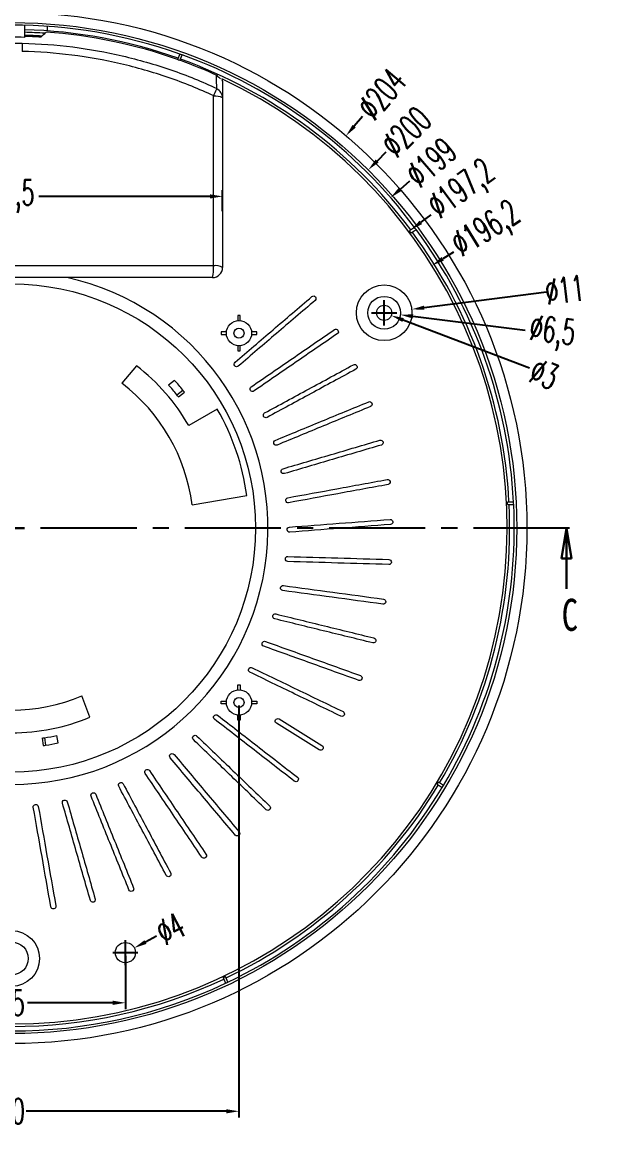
# Model space of a CAD drawing. Header units: inches. Extents: x -1125 to 2189, y 556 to 1115.
# Drawn here: x 1074.5 to 1189.5, y 786.3 to 1005.1 of the extents above; entities that cross this region are included whole.
import ezdxf

# ---------------------------------------------------------------- set-up
doc = ezdxf.new("R2010")
doc.units = ezdxf.units.IN
doc.linetypes.add('CENTER2', pattern=[28.575, 19.05, -3.175, 3.175, -3.175])
doc.styles.add('SLDTEXTSTYLE0', font='TXT', dxfattribs={"width": 0.75})
doc.styles.add('SLDTEXTSTYLE2', font='TXT', dxfattribs={"width": 0.6, "bigfont": 'bigfont'})
doc.dimstyles.new('5', dxfattribs={"dimtxt": 5, "dimasz": 2.5, "dimexe": 1.25, "dimexo": 0.625, "dimtad": 0, "dimtxsty": 'SLDTEXTSTYLE2', "dimcen": 2.5, "dimclrd": 3, "dimclre": 3, "dimclrt": 256, "dimadec": 0, "dimazin": 0, "dimtfac": 1, "dimtofl": 0, "dimtmove": 0, "dimatfit": 3, "dimfxl": 1, "dimarcsym": 0})

# ---------------------------------------------------------------- blocks, each defined once
blk = doc.blocks.new('_CLOSED')
at = {"color": 0, "linetype": 'ByBlock', "lineweight": -2}
for p, q in [((-1, 0.166667), (0, 0)), ((-1, 0.166667), (-1, -0.166667)), ((0, 0), (-1, -0.166667)), ((0, 0), (-1, 0))]:
    blk.add_line(p, q, dxfattribs=at)
blk = doc.blocks.new('*D54')
at = {"color": 3, "lineweight": -2}
for p, q in [((1049.95, 820.38), (1049.95, 809.83)), ((1094.95, 820.38), (1094.95, 809.83)), ((1052.45, 811.08), (1069.33, 811.08)), ((1092.45, 811.08), (1075.58, 811.08))]:
    blk.add_line(p, q, dxfattribs=at)
at = {"color": 3}
for points in [[(1052.45, 811.5), (1052.45, 810.66), (1049.95, 811.08)], [(1092.45, 811.5), (1092.45, 810.66), (1094.95, 811.08)]]:
    blk.add_solid(points, dxfattribs=at)
at = {"layer": 'Defpoints', "color": 0}
for p in [(1049.95, 821), (1094.95, 821), (1094.95, 811.08)]:
    blk.add_point(p, dxfattribs=at)
at = {"insert": (1072.45, 811.08), "char_height": 5, "attachment_point": 5, "style": 'SLDTEXTSTYLE2'}
blk.add_mtext('45', dxfattribs=at)
blk = doc.blocks.new('*D55')
at = {"color": 3, "lineweight": -2}
for p, q in [((1030.7, 967.71), (1030.7, 971.86)), ((1114.2, 967.71), (1114.2, 971.86)), ((1033.2, 970.61), (1067.08, 970.61)), ((1111.7, 970.61), (1077.83, 970.61))]:
    blk.add_line(p, q, dxfattribs=at)
at = {"color": 3}
for points in [[(1033.2, 971.02), (1033.2, 970.19), (1030.7, 970.61)], [(1111.7, 971.02), (1111.7, 970.19), (1114.2, 970.61)]]:
    blk.add_solid(points, dxfattribs=at)
at = {"layer": 'Defpoints', "color": 0}
for p in [(1114.2, 970.61), (1030.7, 967.08), (1114.2, 967.08)]:
    blk.add_point(p, dxfattribs=at)
at = {"insert": (1072.45, 970.61), "char_height": 5, "attachment_point": 5, "style": 'SLDTEXTSTYLE2'}
blk.add_mtext('83,5', dxfattribs=at)
blk = doc.blocks.new('*D58')
at = {"color": 3, "lineweight": -2}
for p, q in [((1027.45, 869.88), (1027.45, 788.37)), ((1117.45, 869.88), (1117.45, 788.37)), ((1029.95, 789.62), (1069.58, 789.62)), ((1114.95, 789.62), (1075.33, 789.62))]:
    blk.add_line(p, q, dxfattribs=at)
at = {"color": 3}
for points in [[(1029.95, 790.03), (1029.95, 789.2), (1027.45, 789.62)], [(1114.95, 790.03), (1114.95, 789.2), (1117.45, 789.62)]]:
    blk.add_solid(points, dxfattribs=at)
at = {"layer": 'Defpoints', "color": 0}
for p in [(1027.45, 870.5), (1117.45, 870.5), (1117.45, 789.62)]:
    blk.add_point(p, dxfattribs=at)
at = {"insert": (1072.45, 789.62), "char_height": 5, "attachment_point": 5, "style": 'SLDTEXTSTYLE2'}
blk.add_mtext('90', dxfattribs=at)
blk = doc.blocks.new('*D61')
at = {"color": 3, "lineweight": -2}
for p, q in [((1141.9, 986.41), (1140.27, 984.51)), ((1072.45, 902.5), (1072.45, 907.5)), ((1069.95, 905), (1074.95, 905))]:
    blk.add_line(p, q, dxfattribs=at)
at = {"color": 3}
blk.add_solid([(1139.96, 984.78), (1140.59, 984.24), (1138.65, 982.6)], dxfattribs=at)
at = {"layer": 'Defpoints', "color": 0}
for p in [(1138.65, 982.6), (1006.26, 827.4)]:
    blk.add_point(p, dxfattribs=at)
at = {"insert": (1145.71, 990.88), "char_height": 5, "attachment_point": 5, "rotation": 49.5345, "style": 'SLDTEXTSTYLE2'}
blk.add_mtext('∅204', dxfattribs=at)
blk = doc.blocks.new('*D62')
at = {"color": 3, "lineweight": -2}
for p, q in [((1146.56, 979.38), (1144.8, 977.61)), ((1072.45, 902.5), (1072.45, 907.5)), ((1069.95, 905), (1074.95, 905))]:
    blk.add_line(p, q, dxfattribs=at)
at = {"color": 3}
blk.add_solid([(1144.51, 977.91), (1145.1, 977.32), (1143.04, 975.84)], dxfattribs=at)
at = {"layer": 'Defpoints', "color": 0}
for p in [(1143.04, 975.84), (1001.87, 834.16)]:
    blk.add_point(p, dxfattribs=at)
at = {"insert": (1150.54, 983.37), "char_height": 5, "attachment_point": 5, "rotation": 45.1045, "style": 'SLDTEXTSTYLE2'}
blk.add_mtext('∅200', dxfattribs=at)
blk = doc.blocks.new('*D63')
at = {"color": 3, "lineweight": -2}
for p, q in [((1151.25, 973.64), (1149.36, 972)), ((1072.45, 902.5), (1072.45, 907.5)), ((1069.95, 905), (1074.95, 905))]:
    blk.add_line(p, q, dxfattribs=at)
at = {"color": 3}
blk.add_solid([(1149.09, 972.32), (1149.64, 971.69), (1147.48, 970.36)], dxfattribs=at)
at = {"layer": 'Defpoints', "color": 0}
for p in [(1147.48, 970.36), (997.43, 839.65)]:
    blk.add_point(p, dxfattribs=at)
at = {"insert": (1155.49, 977.34), "char_height": 5, "attachment_point": 5, "rotation": 41.0605, "style": 'SLDTEXTSTYLE2'}
blk.add_mtext('∅199', dxfattribs=at)
blk = doc.blocks.new('*D64')
at = {"color": 3, "lineweight": -2}
for p, q in [((1155.47, 966.97), (1153.47, 965.48)), ((1072.45, 902.5), (1072.45, 907.5)), ((1069.95, 905), (1074.95, 905))]:
    blk.add_line(p, q, dxfattribs=at)
at = {"color": 3}
blk.add_solid([(1153.22, 965.81), (1153.72, 965.14), (1151.47, 963.98)], dxfattribs=at)
at = {"layer": 'Defpoints', "color": 0}
for p in [(1151.47, 963.98), (993.44, 846.03)]:
    blk.add_point(p, dxfattribs=at)
at = {"insert": (1161.79, 971.68), "char_height": 5, "attachment_point": 5, "rotation": 36.7383, "style": 'SLDTEXTSTYLE2'}
blk.add_mtext('∅197,2', dxfattribs=at)
blk = doc.blocks.new('*D65')
at = {"color": 3, "lineweight": -2}
for p, q in [((1159.92, 959.58), (1157.8, 958.26)), ((1072.45, 902.5), (1072.45, 907.5)), ((1069.95, 905), (1074.95, 905))]:
    blk.add_line(p, q, dxfattribs=at)
at = {"color": 3}
blk.add_solid([(1157.58, 958.61), (1158.02, 957.9), (1155.68, 956.93)], dxfattribs=at)
at = {"layer": 'Defpoints', "color": 0}
for p in [(1155.68, 956.93), (989.23, 853.07)]:
    blk.add_point(p, dxfattribs=at)
at = {"insert": (1166.6, 963.75), "char_height": 5, "attachment_point": 5, "rotation": 31.9643, "style": 'SLDTEXTSTYLE2'}
blk.add_mtext('∅196,2', dxfattribs=at)
blk = doc.blocks.new('*D66')
at = {"color": 3, "lineweight": -2}
for p, q in [((1094.95, 818.5), (1094.95, 823.5)), ((1101.15, 824.27), (1098.93, 823.1)), ((1092.45, 821), (1097.45, 821))]:
    blk.add_line(p, q, dxfattribs=at)
at = {"color": 3}
blk.add_solid([(1098.74, 823.47), (1099.13, 822.73), (1096.72, 821.94)], dxfattribs=at)
at = {"layer": 'Defpoints', "color": 0}
for p in [(1096.72, 821.94), (1093.19, 820.07)]:
    blk.add_point(p, dxfattribs=at)
at = {"insert": (1103.91, 825.72), "char_height": 5, "attachment_point": 5, "rotation": 27.798, "style": 'SLDTEXTSTYLE2'}
blk.add_mtext('∅4', dxfattribs=at)
blk = doc.blocks.new('*D67')
at = {"color": 3, "lineweight": -2}
for p, q in [((1178.37, 951.65), (1154.14, 948.59)), ((1146.2, 945.08), (1146.2, 950.08)), ((1143.7, 947.58), (1148.7, 947.58))]:
    blk.add_line(p, q, dxfattribs=at)
at = {"color": 3}
blk.add_solid([(1154.09, 949), (1154.19, 948.17), (1151.66, 948.27)], dxfattribs=at)
at = {"layer": 'Defpoints', "color": 0}
for p in [(1151.66, 948.27), (1140.75, 946.89)]:
    blk.add_point(p, dxfattribs=at)
at = {"insert": (1181.96, 952.11), "char_height": 5, "attachment_point": 5, "rotation": 7.2124, "style": 'SLDTEXTSTYLE2'}
blk.add_mtext('∅11', dxfattribs=at)
blk = doc.blocks.new('*D68')
at = {"color": 3, "lineweight": -2}
for p, q in [((1146.2, 945.08), (1146.2, 950.08)), ((1143.7, 947.58), (1148.7, 947.58)), ((1174.13, 944.11), (1151.91, 946.87))]:
    blk.add_line(p, q, dxfattribs=at)
at = {"color": 3}
blk.add_solid([(1151.96, 947.29), (1151.86, 946.46), (1149.43, 947.18)], dxfattribs=at)
at = {"layer": 'Defpoints', "color": 0}
for p in [(1142.98, 947.98), (1149.43, 947.18)]:
    blk.add_point(p, dxfattribs=at)
at = {"insert": (1179.47, 943.44), "char_height": 5, "attachment_point": 5, "rotation": 352.9077, "style": 'SLDTEXTSTYLE2'}
blk.add_mtext('∅6,5', dxfattribs=at)
blk = doc.blocks.new('*D69')
at = {"color": 3, "lineweight": -2}
for p, q in [((1146.2, 945.08), (1146.2, 950.08)), ((1143.7, 947.58), (1148.7, 947.58)), ((1174.97, 936.6), (1149.94, 946.15))]:
    blk.add_line(p, q, dxfattribs=at)
at = {"color": 3}
blk.add_solid([(1150.09, 946.54), (1149.79, 945.77), (1147.61, 947.05)], dxfattribs=at)
at = {"layer": 'Defpoints', "color": 0}
for p in [(1144.8, 948.12), (1147.61, 947.05)]:
    blk.add_point(p, dxfattribs=at)
at = {"insert": (1177.88, 935.48), "char_height": 5, "attachment_point": 5, "rotation": 339.093, "style": 'SLDTEXTSTYLE2'}
blk.add_mtext('∅3', dxfattribs=at)

msp = doc.modelspace()

# ---------------------------------------------------------------- linework, layer by layer
at = {"color": 7, "linetype": 'Continuous', "lineweight": 15}
for p, q in [((1074.954, 1004.471), (1074.954, 1002.069)), ((1079.527, 1003.346), (1079.527, 1004.251)), ((1105.732, 998.773), (1105.271, 997.661)), ((1105.742, 997.492), (1106.203, 998.604)), ((1112.395, 956.894), (1112.395, 990.42)), ((1114.204, 990.075), (1114.204, 956.548)), ((1152.219, 964.482), (1151.218, 963.813)), ((1151.517, 963.411), (1152.518, 964.08)), ((1112.205, 954.548), (1061.564, 954.548)), ((1117.204, 947.053), (1117.204, 946.04)), ((1117.704, 947.053), (1117.204, 947.053)), ((1117.704, 946.04), (1117.704, 947.053)), ((1113.954, 943.803), (1113.954, 943.303)), ((1114.967, 943.803), (1113.954, 943.803)), ((1113.954, 943.303), (1114.967, 943.303)), ((1120.954, 943.803), (1119.942, 943.803)), ((1119.942, 943.303), (1120.954, 943.303)), ((1120.954, 943.303), (1120.954, 943.803)), ((1117.204, 941.065), (1117.204, 940.053)), ((1117.704, 940.053), (1117.704, 941.065)), ((1117.204, 940.053), (1117.704, 940.053)), ((1097.162, 937.093), (1094.284, 933.629)), ((1104.697, 934.203), (1103.515, 933.273)), ((1105.143, 931.374), (1106.321, 932.302)), ((1105.454, 930.983), (1106.633, 931.911)), ((1113.157, 928.503), (1107.528, 925.253)), ((1108.16, 909.595), (1119.01, 911.452)), ((1171.821, 910.143), (1170.617, 910.143)), ((1170.642, 909.643), (1171.846, 909.643)), ((1117.204, 872.99), (1117.204, 874.003)), ((1117.204, 874.003), (1117.704, 874.003)), ((1117.704, 874.003), (1117.704, 872.99)), ((1087.892, 867.56), (1086.33, 871.784)), ((1113.954, 870.253), (1113.954, 870.753)), ((1113.954, 870.753), (1114.967, 870.753)), ((1119.942, 870.753), (1120.954, 870.753)), ((1120.954, 870.753), (1120.954, 870.253)), ((1114.967, 870.253), (1113.954, 870.253)), ((1120.954, 870.253), (1119.942, 870.253)), ((1117.204, 867.003), (1117.204, 868.015)), ((1117.704, 867.003), (1117.204, 867.003)), ((1117.704, 868.015), (1117.704, 867.003)), ((1078.454, 863.433), (1078.668, 861.949)), ((1078.949, 863.508), (1079.163, 862.023)), ((1081.621, 862.479), (1081.406, 863.968)), ((1156.673, 854.31), (1157.673, 853.642)), ((1157.931, 854.071), (1156.93, 854.74)), ((1114.316, 816.064), (1114.777, 814.952)), ((1115.229, 815.166), (1114.768, 816.279))]:
    msp.add_line(p, q, dxfattribs=at)
at = {"color": 1, "linetype": 'CENTER2'}
msp.add_line((1182.92, 905.003), (961.242, 905.003), dxfattribs=at)
at = {"color": 7, "linetype": 'Continuous', "lineweight": 30}
msp.add_line((1182.289, 893.003), (1182.289, 905.003), dxfattribs=at)
at = {"color": 7, "linetype": 'Continuous', "lineweight": 15}
for centre, radius in [((1072.454, 905.003), 102), ((1072.454, 905.003), 100), ((1072.454, 905.003), 48.284), ((1146.204, 947.582), 5.5), ((1146.204, 947.582), 3.25), ((1146.204, 947.582), 1.5), ((1117.454, 943.553), 2.5), ((1117.454, 943.553), 1), ((1117.454, 870.503), 2.5), ((1117.454, 870.503), 1), ((1072.454, 819.843), 5.5), ((1072.454, 819.843), 3.25), ((1094.954, 821.003), 2)]:
    msp.add_circle(centre, radius, dxfattribs=at)
for centre, radius, start, end in [((1072.454, 905.003), 99.5, 70.46118, 109.53882), ((1072.454, 905.003), 97.099, 88.52465, 91.47535), ((1072.454, 905.003), 98.598, 70.4883, 88.54708), ((1072.454, 905.003), 98.098, 86.16387, 88.53967), ((1072.454, 905.003), 97.5, 86.49825, 88.53072), ((1072.454, 905.003), 97.275, 86.61124, 88.52732), ((1072.454, 905.003), 98.333, 70.49634, 86.03003), ((1220.387, 996.232), 145.915, 178.16386, 178.80093), ((1072.454, 905.003), 98.298, 70.20562, 70.49743), ((1072.454, 905.003), 99.5, 70.17291, 70.46118), ((1072.454, 905.003), 98.333, 65.47474, 70.20465), ((1072.454, 905.003), 98.598, 36.7383, 70.19739), ((1072.454, 905.003), 99.5, 36.71118, 70.17291), ((1072.454, 905.003), 98.098, 115.0799, 64.9201), ((1074.741, 1008.251), 41.662, 334.66032, 336.82759), ((1112.243, 990.066), 1.962, 0.25502, 65.94418), ((1112.801, 987.637), 2.813, 60.06983, 98.29517), ((1072.454, 905.003), 98.298, 36.45562, 36.74743), ((1072.454, 905.003), 98.598, 2.9883, 36.44739), ((1072.454, 905.003), 99.5, 36.42291, 36.71118), ((1072.454, 905.003), 99.5, 2.96118, 36.42291), ((1105.895, 956.242), 6.533, 344.97492, 5.7293), ((1112.204, 956.548), 2, 270, 0), ((1112.801, 954.11), 2.813, 60.06983, 98.29517), ((1072.454, 905.003), 50.728, 102.39613, 77.60387), ((1072.454, 905.003), 40.5, 30, 52.40612), ((1072.454, 905.003), 43.5, 38.8718, 42.16526), ((1072.454, 905.003), 36, 7.32842, 52.67158), ((1072.454, 905.003), 42, 38.89532, 42.30664), ((1072.454, 905.003), 43.5, 38.21321, 38.8718), ((1072.454, 905.003), 42, 38.21321, 38.89532), ((1072.454, 905.003), 47, 7.88753, 30), ((1072.454, 905.003), 98.298, 2.70562, 2.99743), ((1072.454, 905.003), 99.5, 2.67291, 2.96118), ((1072.454, 905.003), 98.598, 329.2383, 2.69739), ((1072.454, 905.003), 99.5, 329.21118, 2.67291), ((1072.454, 905.003), 36, 247.32842, 292.67158), ((1072.454, 905.003), 40.5, 270, 292.40612), ((1072.454, 905.003), 42, 278.21321, 278.89532), ((1072.454, 905.003), 43.5, 278.21321, 278.8718), ((1072.454, 905.003), 42, 278.89532, 282.30664), ((1072.454, 905.003), 43.5, 278.8718, 282.16526), ((1072.454, 905.003), 98.598, 295.4883, 328.94739), ((1072.454, 905.003), 99.5, 295.46118, 328.92291), ((1072.454, 905.003), 98.298, 328.95562, 329.24743), ((1072.454, 905.003), 99.5, 328.92291, 329.21118), ((1072.454, 905.003), 98.298, 295.20562, 295.49743), ((1072.454, 905.003), 99.5, 244.82709, 295.17291), ((1072.454, 905.003), 98.598, 244.80261, 295.19739), ((1072.454, 905.003), 99.5, 295.17291, 295.46118)]:
    msp.add_arc(centre, radius, start, end, dxfattribs=at)
msp.add_ellipse((1074.504, 956.548), major_axis=(400, 0), ratio=0.0008682, start_param=1.4752989, end_param=1.6759663, dxfattribs=at)
for points in [[(1078.204, 1002.108), (1078.557, 1002.44), (1078.909, 1002.771), (1079.262, 1003.1)], [(1070.361, 1000.907), (1071.757, 1000.938), (1073.152, 1000.938), (1074.547, 1000.907)], [(1114.204, 992.895), (1114.204, 991.958), (1114.204, 991.018), (1114.204, 990.075)], [(1133.354, 861.107), (1130.495, 862.88), (1127.662, 864.636), (1124.855, 866.377)], [(1125.382, 867.227), (1128.189, 865.486), (1131.022, 863.73), (1133.881, 861.957)]]:
    msp.add_open_spline(points, degree=3, dxfattribs=at)
for points, knots in [([(1074.547, 1000.907), (1077.912, 1000.831), (1081.244, 1000.582), (1087.842, 999.746), (1091.108, 999.161), (1097.577, 997.655), (1100.779, 996.734), (1105.532, 995.094), (1107.11, 994.503), (1110.142, 993.275), (1111.599, 992.643), (1113.041, 991.974)], [0, 0, 0, 0, 0.25, 0.25, 0.5, 0.5, 0.75, 0.75, 0.875, 0.875, 0.993143, 0.993143, 0.993143, 0.993143]), ([(1112.44, 990.516), (1111.005, 991.179), (1109.555, 991.805), (1106.555, 993.014), (1105.001, 993.593), (1100.322, 995.199), (1097.17, 996.101), (1090.803, 997.576), (1087.587, 998.149), (1081.094, 998.967), (1077.815, 999.211), (1074.504, 999.285)], [0.00568892, 0.00568892, 0.00568892, 0.00568892, 0.125, 0.125, 0.25, 0.25, 0.5, 0.5, 0.75, 0.75, 1, 1, 1, 1]), ([(1113.042, 991.857), (1113.04, 992.113), (1113.038, 992.369), (1113.036, 992.624), (1113.031, 993.239), (1113.026, 993.852), (1113.022, 994.464)], [0, 0, 0, 0, 0.004, 0.004, 0.004, 0.013618257, 0.013618257, 0.013618257, 0.013618257]), ([(1113.022, 994.464), (1113.173, 994.395), (1113.312, 994.309), (1113.569, 994.103), (1113.686, 993.984), (1113.786, 993.851)], [0, 0, 0, 0, 0.5, 0.5, 1, 1, 1, 1]), ([(1114.025, 993.739), (1114.084, 993.606), (1114.129, 993.469), (1114.189, 993.187), (1114.204, 993.041), (1114.204, 992.895)], [0, 0, 0, 0, 0.5, 0.5, 1, 1, 1, 1]), ([(1116.67, 937.8), (1119.157, 939.925), (1121.669, 942.07), (1126.738, 946.4), (1129.296, 948.584), (1131.878, 950.789)], [0, 0, 0, 0, 0.5, 0.5, 1, 1, 1, 1]), ([(1132.527, 950.029), (1129.946, 947.824), (1127.388, 945.64), (1122.319, 941.31), (1119.807, 939.165), (1117.319, 937.04)], [0, 0, 0, 0, 0.5, 0.5, 1, 1, 1, 1]), ([(1131.878, 950.789), (1131.978, 950.875), (1132.111, 950.918), (1132.371, 950.898), (1132.497, 950.834), (1132.667, 950.635), (1132.711, 950.502), (1132.691, 950.238), (1132.627, 950.115), (1132.527, 950.029)], [0, 0, 0, 0, 0.25, 0.25, 0.5, 0.5, 0.75, 0.75, 1, 1, 1, 1]), ([(1119.866, 932.939), (1122.563, 934.791), (1125.285, 936.66), (1130.781, 940.434), (1133.554, 942.338), (1136.353, 944.26)], [0, 0, 0, 0, 0.5, 0.5, 1, 1, 1, 1]), ([(1136.919, 943.436), (1134.121, 941.514), (1131.348, 939.61), (1125.852, 935.836), (1123.129, 933.967), (1120.432, 932.115)], [0, 0, 0, 0, 0.5, 0.5, 1, 1, 1, 1]), ([(1136.353, 944.26), (1136.462, 944.335), (1136.599, 944.363), (1136.855, 944.316), (1136.974, 944.239), (1137.122, 944.024), (1137.152, 943.886), (1137.104, 943.627), (1137.028, 943.51), (1136.919, 943.436)], [0, 0, 0, 0, 0.25, 0.25, 0.5, 0.5, 0.75, 0.75, 1, 1, 1, 1]), ([(1117.319, 937.04), (1117.221, 936.956), (1117.091, 936.913), (1116.831, 936.93), (1116.703, 936.993), (1116.529, 937.194), (1116.485, 937.331), (1116.508, 937.595), (1116.571, 937.716), (1116.67, 937.8)], [0, 0, 0, 0, 0.25, 0.25, 0.5, 0.5, 0.75, 0.75, 1, 1, 1, 1]), ([(1122.534, 927.769), (1125.411, 929.328), (1128.314, 930.901), (1134.176, 934.077), (1137.134, 935.68), (1140.119, 937.297)], [0, 0, 0, 0, 0.5, 0.5, 1, 1, 1, 1]), ([(1140.595, 936.418), (1137.61, 934.801), (1134.653, 933.198), (1128.791, 930.022), (1125.887, 928.449), (1123.011, 926.89)], [0, 0, 0, 0, 0.5, 0.5, 1, 1, 1, 1]), ([(1140.119, 937.297), (1140.235, 937.36), (1140.374, 937.374), (1140.624, 937.3), (1140.734, 937.211), (1140.859, 936.981), (1140.874, 936.842), (1140.799, 936.588), (1140.711, 936.481), (1140.595, 936.418)], [0, 0, 0, 0, 0.25, 0.25, 0.5, 0.5, 0.75, 0.75, 1, 1, 1, 1]), ([(1120.432, 932.115), (1120.325, 932.041), (1120.192, 932.012), (1119.935, 932.057), (1119.814, 932.133), (1119.662, 932.351), (1119.633, 932.492), (1119.683, 932.752), (1119.759, 932.866), (1119.866, 932.939)], [0, 0, 0, 0, 0.25, 0.25, 0.5, 0.5, 0.75, 0.75, 1, 1, 1, 1]), ([(1124.645, 922.348), (1127.669, 923.596), (1130.722, 924.856), (1136.884, 927.399), (1139.994, 928.682), (1143.133, 929.977)], [0, 0, 0, 0, 0.5, 0.5, 1, 1, 1, 1]), ([(1143.133, 929.977), (1143.255, 930.028), (1143.394, 930.027), (1143.635, 929.927), (1143.736, 929.827), (1143.835, 929.586), (1143.836, 929.445), (1143.734, 929.201), (1143.636, 929.103), (1143.514, 929.053)], [0, 0, 0, 0, 0.25, 0.25, 0.5, 0.5, 0.75, 0.75, 1, 1, 1, 1]), ([(1123.011, 926.89), (1122.897, 926.828), (1122.761, 926.813), (1122.511, 926.884), (1122.398, 926.973), (1122.27, 927.206), (1122.256, 927.349), (1122.333, 927.602), (1122.42, 927.708), (1122.534, 927.769)], [0, 0, 0, 0, 0.25, 0.25, 0.5, 0.5, 0.75, 0.75, 1, 1, 1, 1]), ([(1143.514, 929.053), (1140.376, 927.758), (1137.267, 926.475), (1131.104, 923.931), (1128.051, 922.672), (1125.027, 921.423)], [0, 0, 0, 0, 0.5, 0.5, 1, 1, 1, 1]), ([(1125.027, 921.423), (1124.907, 921.374), (1124.77, 921.373), (1124.529, 921.47), (1124.426, 921.57), (1124.323, 921.815), (1124.324, 921.959), (1124.427, 922.203), (1124.525, 922.298), (1124.645, 922.348)], [0, 0, 0, 0, 0.25, 0.25, 0.5, 0.5, 0.75, 0.75, 1, 1, 1, 1]), ([(1126.175, 916.735), (1129.314, 917.658), (1132.482, 918.591), (1138.877, 920.473), (1142.104, 921.423), (1145.362, 922.382)], [0, 0, 0, 0, 0.5, 0.5, 1, 1, 1, 1]), ([(1145.644, 921.422), (1142.387, 920.464), (1139.16, 919.514), (1132.765, 917.632), (1129.597, 916.699), (1126.458, 915.775)], [0, 0, 0, 0, 0.5, 0.5, 1, 1, 1, 1]), ([(1145.362, 922.382), (1145.488, 922.419), (1145.627, 922.403), (1145.856, 922.279), (1145.945, 922.169), (1146.019, 921.918), (1146.005, 921.778), (1145.879, 921.547), (1145.77, 921.459), (1145.644, 921.422)], [0, 0, 0, 0, 0.25, 0.25, 0.5, 0.5, 0.75, 0.75, 1, 1, 1, 1]), ([(1126.458, 915.775), (1126.333, 915.739), (1126.198, 915.752), (1125.968, 915.874), (1125.876, 915.984), (1125.799, 916.239), (1125.815, 916.382), (1125.944, 916.613), (1126.051, 916.698), (1126.175, 916.735)], [0, 0, 0, 0, 0.25, 0.25, 0.5, 0.5, 0.75, 0.75, 1, 1, 1, 1]), ([(1127.108, 910.992), (1130.326, 911.581), (1133.575, 912.176), (1140.132, 913.376), (1143.441, 913.982), (1146.781, 914.594)], [0, 0, 0, 0, 0.5, 0.5, 1, 1, 1, 1]), ([(1146.781, 914.594), (1146.911, 914.618), (1147.047, 914.588), (1147.262, 914.44), (1147.339, 914.321), (1147.386, 914.064), (1147.358, 913.926), (1147.207, 913.709), (1147.091, 913.634), (1146.961, 913.61)], [0, 0, 0, 0, 0.25, 0.25, 0.5, 0.5, 0.75, 0.75, 1, 1, 1, 1]), ([(1146.961, 913.61), (1143.622, 912.999), (1140.313, 912.393), (1133.755, 911.192), (1130.507, 910.598), (1127.288, 910.008)], [0, 0, 0, 0, 0.5, 0.5, 1, 1, 1, 1]), ([(1127.288, 910.008), (1127.161, 909.985), (1127.027, 910.013), (1126.811, 910.158), (1126.731, 910.277), (1126.682, 910.538), (1126.713, 910.679), (1126.865, 910.896), (1126.981, 910.969), (1127.108, 910.992)], [0, 0, 0, 0, 0.25, 0.25, 0.5, 0.5, 0.75, 0.75, 1, 1, 1, 1]), ([(1127.433, 905.183), (1130.695, 905.431), (1133.988, 905.682), (1140.635, 906.187), (1143.99, 906.443), (1147.375, 906.7)], [0, 0, 0, 0, 0.5, 0.5, 1, 1, 1, 1]), ([(1147.451, 905.703), (1144.066, 905.445), (1140.712, 905.19), (1134.064, 904.685), (1130.771, 904.434), (1127.509, 904.186)], [0, 0, 0, 0, 0.5, 0.5, 1, 1, 1, 1]), ([(1147.375, 906.7), (1147.507, 906.71), (1147.639, 906.666), (1147.837, 906.496), (1147.902, 906.37), (1147.922, 906.11), (1147.878, 905.976), (1147.706, 905.776), (1147.582, 905.713), (1147.451, 905.703)], [0, 0, 0, 0, 0.25, 0.25, 0.5, 0.5, 0.75, 0.75, 1, 1, 1, 1]), ([(1127.509, 904.186), (1127.379, 904.176), (1127.249, 904.218), (1127.05, 904.385), (1126.983, 904.512), (1126.962, 904.777), (1127.007, 904.913), (1127.181, 905.113), (1127.304, 905.173), (1127.433, 905.183)], [0, 0, 0, 0, 0.25, 0.25, 0.5, 0.5, 0.75, 0.75, 1, 1, 1, 1]), ([(1127.117, 898.373), (1126.987, 898.376), (1126.862, 898.431), (1126.681, 898.619), (1126.628, 898.752), (1126.635, 899.018), (1126.694, 899.149), (1126.888, 899.329), (1127.017, 899.376), (1127.146, 899.372)], [0, 0, 0, 0, 0.25, 0.25, 0.5, 0.5, 0.75, 0.75, 1, 1, 1, 1]), ([(1127.146, 899.372), (1130.416, 899.277), (1133.717, 899.18), (1140.381, 898.985), (1143.744, 898.887), (1147.137, 898.788)], [0, 0, 0, 0, 0.5, 0.5, 1, 1, 1, 1]), ([(1147.108, 897.788), (1143.715, 897.887), (1140.352, 897.986), (1133.689, 898.181), (1130.387, 898.277), (1127.117, 898.373)], [0, 0, 0, 0, 0.5, 0.5, 1, 1, 1, 1]), ([(1147.137, 898.788), (1147.269, 898.784), (1147.397, 898.726), (1147.576, 898.537), (1147.626, 898.404), (1147.619, 898.143), (1147.562, 898.015), (1147.37, 897.834), (1147.24, 897.784), (1147.108, 897.788)], [0, 0, 0, 0, 0.25, 0.25, 0.5, 0.5, 0.75, 0.75, 1, 1, 1, 1]), ([(1126.117, 892.633), (1125.988, 892.65), (1125.87, 892.718), (1125.71, 892.923), (1125.671, 893.061), (1125.705, 893.325), (1125.778, 893.449), (1125.99, 893.608), (1126.122, 893.641), (1126.251, 893.624)], [0, 0, 0, 0, 0.25, 0.25, 0.5, 0.5, 0.75, 0.75, 1, 1, 1, 1]), ([(1145.936, 889.953), (1142.572, 890.408), (1139.239, 890.858), (1132.632, 891.752), (1129.359, 892.194), (1126.117, 892.633)], [0, 0, 0, 0, 0.5, 0.5, 1, 1, 1, 1]), ([(1126.251, 893.624), (1129.493, 893.185), (1132.766, 892.743), (1139.372, 891.85), (1142.706, 891.399), (1146.07, 890.944)], [0, 0, 0, 0, 0.5, 0.5, 1, 1, 1, 1]), ([(1146.07, 890.944), (1146.201, 890.926), (1146.322, 890.856), (1146.48, 890.648), (1146.516, 890.511), (1146.482, 890.252), (1146.411, 890.131), (1146.201, 889.971), (1146.067, 889.935), (1145.936, 889.953)], [0, 0, 0, 0, 0.25, 0.25, 0.5, 0.5, 0.75, 0.75, 1, 1, 1, 1]), ([(1124.52, 887.029), (1124.394, 887.06), (1124.283, 887.14), (1124.146, 887.361), (1124.121, 887.502), (1124.183, 887.76), (1124.269, 887.876), (1124.496, 888.012), (1124.631, 888.031), (1124.757, 888.001)], [0, 0, 0, 0, 0.25, 0.25, 0.5, 0.5, 0.75, 0.75, 1, 1, 1, 1]), ([(1143.949, 882.284), (1140.651, 883.089), (1137.383, 883.888), (1130.907, 885.469), (1127.699, 886.253), (1124.52, 887.029)], [0, 0, 0, 0, 0.5, 0.5, 1, 1, 1, 1]), ([(1124.757, 888.001), (1127.935, 887.224), (1131.143, 886.441), (1137.62, 884.859), (1140.888, 884.061), (1144.186, 883.255)], [0, 0, 0, 0, 0.5, 0.5, 1, 1, 1, 1]), ([(1122.344, 881.624), (1122.222, 881.668), (1122.12, 881.759), (1122.006, 881.993), (1121.997, 882.136), (1122.086, 882.387), (1122.183, 882.493), (1122.423, 882.604), (1122.56, 882.609), (1122.682, 882.566)], [0, 0, 0, 0, 0.25, 0.25, 0.5, 0.5, 0.75, 0.75, 1, 1, 1, 1]), ([(1141.167, 874.866), (1137.972, 876.013), (1134.806, 877.15), (1128.532, 879.403), (1125.423, 880.519), (1122.344, 881.624)], [0, 0, 0, 0, 0.5, 0.5, 1, 1, 1, 1]), ([(1122.682, 882.566), (1125.761, 881.46), (1128.869, 880.344), (1135.143, 878.091), (1138.31, 876.955), (1141.505, 875.807)], [0, 0, 0, 0, 0.5, 0.5, 1, 1, 1, 1]), ([(1144.186, 883.255), (1144.314, 883.224), (1144.427, 883.141), (1144.562, 882.918), (1144.584, 882.778), (1144.522, 882.525), (1144.44, 882.411), (1144.214, 882.274), (1144.077, 882.253), (1143.949, 882.284)], [0, 0, 0, 0, 0.25, 0.25, 0.5, 0.5, 0.75, 0.75, 1, 1, 1, 1]), ([(1119.612, 876.478), (1119.496, 876.534), (1119.404, 876.635), (1119.315, 876.88), (1119.321, 877.023), (1119.436, 877.263), (1119.543, 877.359), (1119.794, 877.444), (1119.931, 877.435), (1120.047, 877.378)], [0, 0, 0, 0, 0.25, 0.25, 0.5, 0.5, 0.75, 0.75, 1, 1, 1, 1]), ([(1120.047, 877.378), (1122.993, 875.956), (1125.967, 874.52), (1131.97, 871.621), (1135, 870.158), (1138.057, 868.682)], [0, 0, 0, 0, 0.5, 0.5, 1, 1, 1, 1]), ([(1137.622, 867.781), (1134.565, 869.257), (1131.536, 870.72), (1125.533, 873.619), (1122.559, 875.055), (1119.612, 876.478)], [0, 0, 0, 0, 0.5, 0.5, 1, 1, 1, 1]), ([(1141.505, 875.807), (1141.629, 875.763), (1141.732, 875.668), (1141.844, 875.432), (1141.851, 875.291), (1141.763, 875.045), (1141.669, 874.941), (1141.43, 874.828), (1141.291, 874.822), (1141.167, 874.866)], [0, 0, 0, 0, 0.25, 0.25, 0.5, 0.5, 0.75, 0.75, 1, 1, 1, 1]), ([(1138.057, 868.682), (1138.176, 868.624), (1138.269, 868.52), (1138.355, 868.273), (1138.347, 868.132), (1138.234, 867.897), (1138.129, 867.803), (1137.88, 867.716), (1137.741, 867.724), (1137.622, 867.781)], [0, 0, 0, 0, 0.25, 0.25, 0.5, 0.5, 0.75, 0.75, 1, 1, 1, 1]), ([(1112.61, 867.183), (1112.508, 867.263), (1112.439, 867.381), (1112.404, 867.639), (1112.439, 867.778), (1112.601, 867.988), (1112.726, 868.059), (1112.989, 868.09), (1113.121, 868.053), (1113.223, 867.973)], [0, 0, 0, 0, 0.25, 0.25, 0.5, 0.5, 0.75, 0.75, 1, 1, 1, 1]), ([(1128.408, 854.918), (1125.726, 857), (1123.069, 859.063), (1117.803, 863.151), (1115.195, 865.177), (1112.61, 867.183)], [0, 0, 0, 0, 0.5, 0.5, 1, 1, 1, 1]), ([(1113.223, 867.973), (1115.807, 865.967), (1118.416, 863.942), (1123.682, 859.854), (1126.339, 857.79), (1129.021, 855.708)], [0, 0, 0, 0, 0.5, 0.5, 1, 1, 1, 1]), ([(1124.855, 866.377), (1124.745, 866.445), (1124.664, 866.555), (1124.601, 866.808), (1124.622, 866.95), (1124.761, 867.176), (1124.879, 867.26), (1125.137, 867.319), (1125.272, 867.295), (1125.382, 867.227)], [0, 0, 0, 0, 0.25, 0.25, 0.5, 0.5, 0.75, 0.75, 1, 1, 1, 1]), ([(1108.417, 863.138), (1108.323, 863.228), (1108.267, 863.353), (1108.259, 863.613), (1108.309, 863.747), (1108.492, 863.94), (1108.624, 863.997), (1108.889, 864.001), (1109.016, 863.949), (1109.109, 863.859)], [0, 0, 0, 0, 0.25, 0.25, 0.5, 0.5, 0.75, 0.75, 1, 1, 1, 1]), ([(1122.84, 849.283), (1120.391, 851.635), (1117.966, 853.965), (1113.158, 858.584), (1110.776, 860.872), (1108.417, 863.138)], [0, 0, 0, 0, 0.5, 0.5, 1, 1, 1, 1]), ([(1109.109, 863.859), (1111.469, 861.593), (1113.85, 859.305), (1118.658, 854.687), (1121.084, 852.356), (1123.532, 850.004)], [0, 0, 0, 0, 0.5, 0.5, 1, 1, 1, 1]), ([(1133.881, 861.957), (1133.993, 861.888), (1134.074, 861.774), (1134.134, 861.52), (1134.111, 861.38), (1133.974, 861.158), (1133.86, 861.076), (1133.603, 861.015), (1133.466, 861.038), (1133.354, 861.107)], [0, 0, 0, 0, 0.25, 0.25, 0.5, 0.5, 0.75, 0.75, 1, 1, 1, 1]), ([(1103.822, 859.556), (1103.738, 859.655), (1103.696, 859.784), (1103.715, 860.044), (1103.779, 860.172), (1103.981, 860.345), (1104.118, 860.388), (1104.382, 860.364), (1104.503, 860.299), (1104.586, 860.2)], [0, 0, 0, 0, 0.25, 0.25, 0.5, 0.5, 0.75, 0.75, 1, 1, 1, 1]), ([(1104.586, 860.2), (1106.695, 857.699), (1108.823, 855.173), (1113.119, 850.076), (1115.287, 847.504), (1117.475, 844.907)], [0, 0, 0, 0, 0.5, 0.5, 1, 1, 1, 1]), ([(1116.711, 844.263), (1114.523, 846.859), (1112.355, 849.431), (1108.059, 854.528), (1105.93, 857.054), (1103.822, 859.556)], [0, 0, 0, 0, 0.5, 0.5, 1, 1, 1, 1]), ([(1098.876, 856.475), (1098.804, 856.582), (1098.775, 856.716), (1098.821, 856.972), (1098.898, 857.093), (1099.118, 857.243), (1099.259, 857.272), (1099.518, 857.22), (1099.632, 857.143), (1099.704, 857.036)], [0, 0, 0, 0, 0.25, 0.25, 0.5, 0.5, 0.75, 0.75, 1, 1, 1, 1]), ([(1110.089, 839.914), (1108.186, 842.725), (1106.3, 845.511), (1102.562, 851.031), (1100.711, 853.766), (1098.876, 856.475)], [0, 0, 0, 0, 0.5, 0.5, 1, 1, 1, 1]), ([(1099.704, 857.036), (1101.538, 854.327), (1103.39, 851.592), (1107.127, 846.072), (1109.013, 843.286), (1110.917, 840.475)], [0, 0, 0, 0, 0.5, 0.5, 1, 1, 1, 1]), ([(1129.021, 855.708), (1129.125, 855.627), (1129.194, 855.506), (1129.227, 855.247), (1129.19, 855.11), (1129.03, 854.904), (1128.908, 854.834), (1128.646, 854.801), (1128.512, 854.838), (1128.408, 854.918)], [0, 0, 0, 0, 0.25, 0.25, 0.5, 0.5, 0.75, 0.75, 1, 1, 1, 1]), ([(1093.635, 853.931), (1093.574, 854.045), (1093.559, 854.181), (1093.632, 854.431), (1093.721, 854.543), (1093.955, 854.669), (1094.099, 854.683), (1094.351, 854.604), (1094.456, 854.516), (1094.517, 854.401)], [0, 0, 0, 0, 0.25, 0.25, 0.5, 0.5, 0.75, 0.75, 1, 1, 1, 1]), ([(1103.047, 836.284), (1101.449, 839.279), (1099.866, 842.247), (1096.729, 848.13), (1095.174, 851.044), (1093.635, 853.931)], [0, 0, 0, 0, 0.5, 0.5, 1, 1, 1, 1]), ([(1094.517, 854.401), (1096.057, 851.515), (1097.611, 848.601), (1100.748, 842.719), (1102.332, 839.751), (1103.929, 836.755)], [0, 0, 0, 0, 0.5, 0.5, 1, 1, 1, 1]), ([(1082.498, 850.556), (1082.462, 850.681), (1082.476, 850.817), (1082.6, 851.046), (1082.71, 851.137), (1082.965, 851.212), (1083.108, 851.195), (1083.339, 851.065), (1083.423, 850.957), (1083.459, 850.832)], [0, 0, 0, 0, 0.25, 0.25, 0.5, 0.5, 0.75, 0.75, 1, 1, 1, 1]), ([(1088.155, 851.951), (1088.106, 852.071), (1088.106, 852.207), (1088.205, 852.448), (1088.305, 852.55), (1088.551, 852.651), (1088.695, 852.65), (1088.938, 852.545), (1089.033, 852.446), (1089.082, 852.326)], [0, 0, 0, 0, 0.25, 0.25, 0.5, 0.5, 0.75, 0.75, 1, 1, 1, 1]), ([(1095.663, 833.413), (1094.389, 836.56), (1093.126, 839.678), (1090.623, 845.857), (1089.383, 848.918), (1088.155, 851.951)], [0, 0, 0, 0, 0.5, 0.5, 1, 1, 1, 1]), ([(1089.082, 852.326), (1090.31, 849.294), (1091.55, 846.233), (1094.052, 840.054), (1095.315, 836.936), (1096.59, 833.789)], [0, 0, 0, 0, 0.5, 0.5, 1, 1, 1, 1]), ([(1076.725, 849.764), (1076.703, 849.891), (1076.731, 850.025), (1076.878, 850.24), (1076.998, 850.319), (1077.259, 850.366), (1077.4, 850.335), (1077.615, 850.181), (1077.688, 850.065), (1077.71, 849.937)], [0, 0, 0, 0, 0.25, 0.25, 0.5, 0.5, 0.75, 0.75, 1, 1, 1, 1]), ([(1080.198, 830.068), (1079.609, 833.411), (1079.025, 836.724), (1077.867, 843.289), (1077.293, 846.542), (1076.725, 849.764)], [0, 0, 0, 0, 0.5, 0.5, 1, 1, 1, 1]), ([(1077.71, 849.937), (1078.278, 846.716), (1078.852, 843.463), (1080.009, 836.898), (1080.593, 833.585), (1081.183, 830.241)], [0, 0, 0, 0, 0.5, 0.5, 1, 1, 1, 1]), ([(1088.019, 831.334), (1087.082, 834.596), (1086.153, 837.83), (1084.313, 844.237), (1083.401, 847.412), (1082.498, 850.556)], [0, 0, 0, 0, 0.5, 0.5, 1, 1, 1, 1]), ([(1083.459, 850.832), (1084.362, 847.688), (1085.274, 844.514), (1087.114, 838.106), (1088.043, 834.873), (1088.98, 831.61)], [0, 0, 0, 0, 0.5, 0.5, 1, 1, 1, 1]), ([(1123.532, 850.004), (1123.628, 849.913), (1123.683, 849.784), (1123.689, 849.524), (1123.637, 849.392), (1123.457, 849.203), (1123.328, 849.146), (1123.064, 849.141), (1122.935, 849.192), (1122.84, 849.283)], [0, 0, 0, 0, 0.25, 0.25, 0.5, 0.5, 0.75, 0.75, 1, 1, 1, 1]), ([(1117.475, 844.907), (1117.56, 844.807), (1117.602, 844.673), (1117.58, 844.413), (1117.516, 844.287), (1117.316, 844.119), (1117.182, 844.076), (1116.919, 844.098), (1116.796, 844.162), (1116.711, 844.263)], [0, 0, 0, 0, 0.25, 0.25, 0.5, 0.5, 0.75, 0.75, 1, 1, 1, 1]), ([(1110.917, 840.475), (1110.991, 840.365), (1111.019, 840.228), (1110.97, 839.972), (1110.892, 839.854), (1110.676, 839.707), (1110.538, 839.678), (1110.279, 839.728), (1110.163, 839.805), (1110.089, 839.914)], [0, 0, 0, 0, 0.25, 0.25, 0.5, 0.5, 0.75, 0.75, 1, 1, 1, 1]), ([(1103.929, 836.755), (1103.992, 836.638), (1104.005, 836.499), (1103.929, 836.249), (1103.839, 836.14), (1103.609, 836.017), (1103.469, 836.003), (1103.216, 836.079), (1103.109, 836.168), (1103.047, 836.284)], [0, 0, 0, 0, 0.25, 0.25, 0.5, 0.5, 0.75, 0.75, 1, 1, 1, 1]), ([(1096.59, 833.789), (1096.64, 833.667), (1096.638, 833.527), (1096.537, 833.286), (1096.436, 833.187), (1096.194, 833.089), (1096.053, 833.089), (1095.81, 833.192), (1095.713, 833.291), (1095.663, 833.413)], [0, 0, 0, 0, 0.25, 0.25, 0.5, 0.5, 0.75, 0.75, 1, 1, 1, 1]), ([(1088.98, 831.61), (1089.016, 831.483), (1089, 831.344), (1088.874, 831.116), (1088.763, 831.027), (1088.512, 830.955), (1088.373, 830.97), (1088.142, 831.098), (1088.055, 831.207), (1088.019, 831.334)], [0, 0, 0, 0, 0.25, 0.25, 0.5, 0.5, 0.75, 0.75, 1, 1, 1, 1]), ([(1081.183, 830.241), (1081.206, 830.111), (1081.175, 829.975), (1081.026, 829.761), (1080.907, 829.685), (1080.649, 829.639), (1080.512, 829.669), (1080.296, 829.821), (1080.221, 829.938), (1080.198, 830.068)], [0, 0, 0, 0, 0.25, 0.25, 0.5, 0.5, 0.75, 0.75, 1, 1, 1, 1])]:
    msp.add_open_spline(points, degree=3, knots=knots, dxfattribs=at)

# ---------------------------------------------------------------- block references
at = {"color": 7, "linetype": 'Continuous', "lineweight": 30, "xscale": 6, "yscale": 6, "rotation": 90}
msp.add_blockref('_CLOSED', (1182.289, 905.003), dxfattribs=at)

# ---------------------------------------------------------------- texts
at = {"color": 7, "linetype": 'Continuous', "insert": (1181.349, 891.015), "char_height": 6.35, "attachment_point": 1, "style": 'SLDTEXTSTYLE0'}
msp.add_mtext('C', dxfattribs=at)

# ---------------------------------------------------------------- dimensions: what is measured, and where the dimension line sits
for p1, p2, picture, middle in [((1006.257, 827.401), (1138.651, 982.604), '*D61', (1145.709, 990.877)), ((1001.873, 834.163), (1143.036, 975.842), '*D62', (1150.535, 983.369)), ((997.43, 839.645), (1147.479, 970.36), '*D63', (1155.49, 977.339)), ((989.23, 853.07), (1155.678, 956.935), '*D65', (1166.601, 963.751)), ((1093.185, 820.07), (1096.723, 821.935), '*D66', (1103.911, 825.724))]:
    dim = msp.add_diameter_dim_2p(p1=p1, p2=p2, dimstyle='5')
    dim.commit()
    dim.dimension.update_dxf_attribs({"geometry": picture, "text_midpoint": middle})
dim = msp.add_diameter_dim_2p(p1=(993.44, 846.025), p2=(1151.468, 963.98), dimstyle='5', override={"dimtmove": 1})
dim.commit()
dim.dimension.update_dxf_attribs({"geometry": '*D64', "text_midpoint": (1161.786, 971.681)})
for base, p1, p2, picture, middle in [((1114.204, 970.608), (1030.704, 967.084), (1114.204, 967.084), '*D55', (1072.454, 970.608)), ((1117.454, 789.617), (1027.454, 870.503), (1117.454, 870.503), '*D58', (1072.454, 789.617)), ((1094.954, 811.08), (1049.954, 821.003), (1094.954, 821.003), '*D54', (1072.454, 811.08))]:
    dim = msp.add_linear_dim(base=base, p1=p1, p2=p2, dimstyle='5')
    dim.commit()
    dim.dimension.update_dxf_attribs({"geometry": picture, "text_midpoint": middle})
for p1, p2, picture, middle in [((1140.748, 946.892), (1151.661, 948.273), '*D67', (1181.964, 952.108)), ((1142.979, 947.983), (1149.429, 947.181), '*D68', (1179.466, 943.444)), ((1144.803, 948.117), (1147.605, 947.047), '*D69', (1177.885, 935.48))]:
    dim = msp.add_diameter_dim_2p(p1=p1, p2=p2, dimstyle='5')
    dim.commit()
    dim.dimension.update_dxf_attribs({"geometry": picture, "text_midpoint": middle, "dimtype": 163})

doc.saveas('drawing.dxf')
